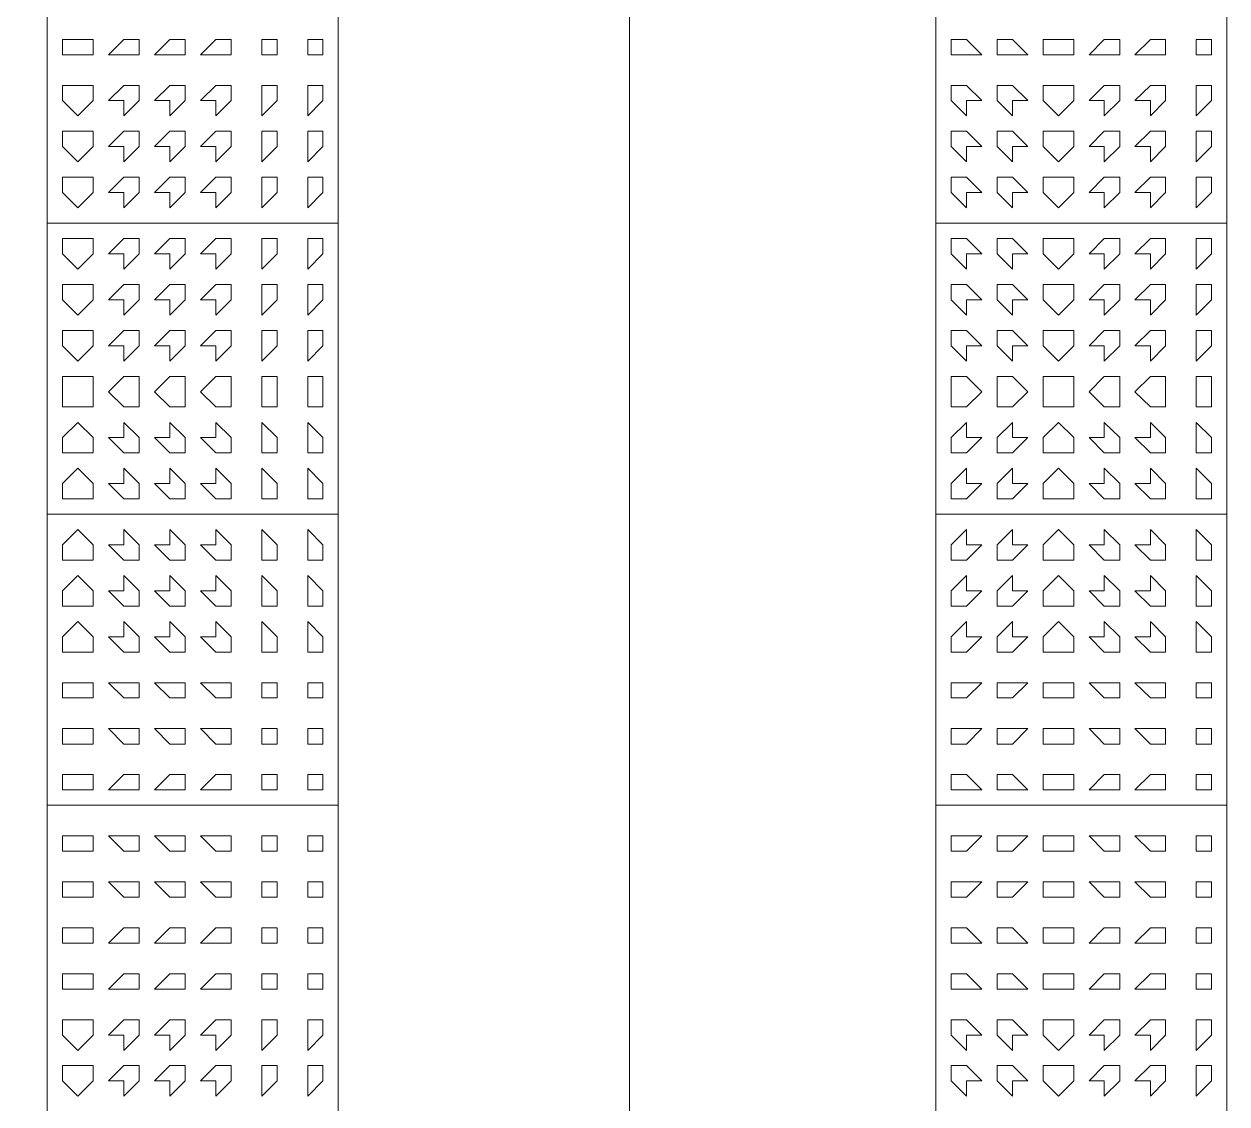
# Model space of a CAD drawing. Header units: millimetres. Extents: x -4011 to 126995, y -1911 to 106700.
# Drawn here: x 91780 to 93000, y 59044 to 60140 of the extents above; entities that cross this region are included whole.
import ezdxf

# ---------------------------------------------------------------- set-up
doc = ezdxf.new("R2010")
doc.units = ezdxf.units.MM
doc.layers.add('PDF_형상', color=7, linetype='Continuous')

msp = doc.modelspace()

# ---------------------------------------------------------------- linework, layer by layer
at = {"layer": 'PDF_형상', "lineweight": 5}
msp.add_lwpolyline([(92393.8, 50378.2), (92393.8, 61740.9), (87854.9, 61740.9), (86456, 60932.6)], dxfattribs=at)
for points in [[(91803.1, 60233.2), (91803.1, 59937.8), (92098.4, 59937.8), (92098.4, 60233.2)], [(92704.7, 60233.2), (92704.7, 59937.8), (93000, 59937.8), (93000, 60233.2)], [(91849.7, 60108.8), (91849.7, 60124.3), (91834.2, 60124.3), (91818.7, 60124.3), (91818.7, 60108.8), (91834.2, 60108.8)], [(91896.4, 60108.8), (91896.4, 60124.3), (91880.8, 60124.3), (91865.3, 60108.8), (91880.8, 60108.8)], [(91943, 60108.8), (91943, 60124.3), (91927.5, 60124.3), (91911.9, 60108.8), (91927.5, 60108.8)], [(91989.6, 60108.8), (91989.6, 60124.3), (91974.1, 60124.3), (91958.5, 60108.8), (91974.1, 60108.8)], [(92036.3, 60108.8), (92036.3, 60124.3), (92020.7, 60124.3), (92020.7, 60108.8)], [(92082.9, 60108.8), (92082.9, 60124.3), (92067.4, 60124.3), (92067.4, 60108.8)], [(92751.3, 60108.8), (92735.7, 60124.3), (92720.2, 60124.3), (92720.2, 60108.8), (92735.7, 60108.8)], [(92797.9, 60108.8), (92782.4, 60124.3), (92766.8, 60124.3), (92766.8, 60108.8), (92782.4, 60108.8)], [(92844.6, 60108.8), (92844.6, 60124.3), (92829, 60124.3), (92813.5, 60124.3), (92813.5, 60108.8), (92829, 60108.8)], [(92891.2, 60108.8), (92891.2, 60124.3), (92875.6, 60124.3), (92860.1, 60108.8), (92875.6, 60108.8)], [(92937.8, 60108.8), (92937.8, 60124.3), (92922.3, 60124.3), (92906.7, 60108.8), (92922.3, 60108.8)], [(92984.5, 60108.8), (92984.5, 60124.3), (92968.9, 60124.3), (92968.9, 60108.8)], [(91849.7, 60062.2), (91849.7, 60077.7), (91834.2, 60077.7), (91818.7, 60077.7), (91818.7, 60062.2), (91834.2, 60046.6)], [(91896.4, 60062.2), (91896.4, 60077.7), (91880.8, 60077.7), (91865.3, 60062.2), (91880.8, 60062.2), (91880.8, 60046.6)], [(91943, 60062.2), (91943, 60077.7), (91927.5, 60077.7), (91911.9, 60062.2), (91927.5, 60062.2), (91927.5, 60046.6)], [(91989.6, 60062.2), (91989.6, 60077.7), (91974.1, 60077.7), (91958.5, 60062.2), (91974.1, 60062.2), (91974.1, 60046.6)], [(92036.3, 60062.2), (92036.3, 60077.7), (92020.7, 60077.7), (92020.7, 60062.2), (92020.7, 60046.6)], [(92082.9, 60062.2), (92082.9, 60077.7), (92067.4, 60077.7), (92067.4, 60062.2), (92067.4, 60046.6)], [(92751.3, 60062.2), (92735.7, 60077.7), (92720.2, 60077.7), (92720.2, 60062.2), (92735.7, 60046.6), (92735.7, 60062.2)], [(92797.9, 60062.2), (92782.4, 60077.7), (92766.8, 60077.7), (92766.8, 60062.2), (92782.4, 60046.6), (92782.4, 60062.2)], [(92844.6, 60062.2), (92844.6, 60077.7), (92829, 60077.7), (92813.5, 60077.7), (92813.5, 60062.2), (92829, 60046.6)], [(92891.2, 60062.2), (92891.2, 60077.7), (92875.6, 60077.7), (92860.1, 60062.2), (92875.6, 60062.2), (92875.6, 60046.6)], [(92937.8, 60062.2), (92937.8, 60077.7), (92922.3, 60077.7), (92906.7, 60062.2), (92922.3, 60062.2), (92922.3, 60046.6)], [(92984.5, 60062.2), (92984.5, 60077.7), (92968.9, 60077.7), (92968.9, 60062.2), (92968.9, 60046.6)], [(91849.7, 60015.5), (91849.7, 60031.1), (91834.2, 60031.1), (91818.7, 60031.1), (91818.7, 60015.5), (91834.2, 60000)], [(91896.4, 60015.5), (91896.4, 60031.1), (91880.8, 60031.1), (91865.3, 60015.5), (91880.8, 60015.5), (91880.8, 60000)], [(91943, 60015.5), (91943, 60031.1), (91927.5, 60031.1), (91911.9, 60015.5), (91927.5, 60015.5), (91927.5, 60000)], [(91989.6, 60015.5), (91989.6, 60031.1), (91974.1, 60031.1), (91958.5, 60015.5), (91974.1, 60015.5), (91974.1, 60000)], [(92036.3, 60015.5), (92036.3, 60031.1), (92020.7, 60031.1), (92020.7, 60015.5), (92020.7, 60000)], [(92082.9, 60015.5), (92082.9, 60031.1), (92067.4, 60031.1), (92067.4, 60015.5), (92067.4, 60000)], [(92751.3, 60015.5), (92735.7, 60031.1), (92720.2, 60031.1), (92720.2, 60015.5), (92735.7, 60000), (92735.7, 60015.5)], [(92797.9, 60015.5), (92782.4, 60031.1), (92766.8, 60031.1), (92766.8, 60015.5), (92782.4, 60000), (92782.4, 60015.5)], [(92844.6, 60015.5), (92844.6, 60031.1), (92829, 60031.1), (92813.5, 60031.1), (92813.5, 60015.5), (92829, 60000)], [(92891.2, 60015.5), (92891.2, 60031.1), (92875.6, 60031.1), (92860.1, 60015.5), (92875.6, 60015.5), (92875.6, 60000)], [(92937.8, 60015.5), (92937.8, 60031.1), (92922.3, 60031.1), (92906.7, 60015.5), (92922.3, 60015.5), (92922.3, 60000)], [(92984.5, 60015.5), (92984.5, 60031.1), (92968.9, 60031.1), (92968.9, 60015.5), (92968.9, 60000)], [(91849.7, 59968.9), (91849.7, 59984.5), (91834.2, 59984.5), (91818.7, 59984.5), (91818.7, 59968.9), (91834.2, 59953.4)], [(91896.4, 59968.9), (91896.4, 59984.5), (91880.8, 59984.5), (91865.3, 59968.9), (91880.8, 59968.9), (91880.8, 59953.4)], [(91943, 59968.9), (91943, 59984.5), (91927.5, 59984.5), (91911.9, 59968.9), (91927.5, 59968.9), (91927.5, 59953.4)], [(91989.6, 59968.9), (91989.6, 59984.5), (91974.1, 59984.5), (91958.5, 59968.9), (91974.1, 59968.9), (91974.1, 59953.4)], [(92036.3, 59968.9), (92036.3, 59984.5), (92020.7, 59984.5), (92020.7, 59968.9), (92020.7, 59953.4)], [(92082.9, 59968.9), (92082.9, 59984.5), (92067.4, 59984.5), (92067.4, 59968.9), (92067.4, 59953.4)], [(92751.3, 59968.9), (92735.7, 59984.5), (92720.2, 59984.5), (92720.2, 59968.9), (92735.7, 59953.4), (92735.7, 59968.9)], [(92797.9, 59968.9), (92782.4, 59984.5), (92766.8, 59984.5), (92766.8, 59968.9), (92782.4, 59953.4), (92782.4, 59968.9)], [(92844.6, 59968.9), (92844.6, 59984.5), (92829, 59984.5), (92813.5, 59984.5), (92813.5, 59968.9), (92829, 59953.4)], [(92891.2, 59968.9), (92891.2, 59984.5), (92875.6, 59984.5), (92860.1, 59968.9), (92875.6, 59968.9), (92875.6, 59953.4)], [(92937.8, 59968.9), (92937.8, 59984.5), (92922.3, 59984.5), (92906.7, 59968.9), (92922.3, 59968.9), (92922.3, 59953.4)], [(92984.5, 59968.9), (92984.5, 59984.5), (92968.9, 59984.5), (92968.9, 59968.9), (92968.9, 59953.4)], [(91803.1, 59937.8), (91803.1, 59642.5), (92098.4, 59642.5), (92098.4, 59937.8)], [(92704.7, 59937.8), (92704.7, 59642.5), (93000, 59642.5), (93000, 59937.8)], [(91849.7, 59906.7), (91849.7, 59922.3), (91834.2, 59922.3), (91818.7, 59922.3), (91818.7, 59906.7), (91834.2, 59891.2)], [(91896.4, 59906.7), (91896.4, 59922.3), (91880.8, 59922.3), (91865.3, 59906.7), (91880.8, 59906.7), (91880.8, 59891.2)], [(91943, 59906.7), (91943, 59922.3), (91927.5, 59922.3), (91911.9, 59906.7), (91927.5, 59906.7), (91927.5, 59891.2)], [(91989.6, 59906.7), (91989.6, 59922.3), (91974.1, 59922.3), (91958.5, 59906.7), (91974.1, 59906.7), (91974.1, 59891.2)], [(92036.3, 59906.7), (92036.3, 59922.3), (92020.7, 59922.3), (92020.7, 59906.7), (92020.7, 59891.2)], [(92082.9, 59906.7), (92082.9, 59922.3), (92067.4, 59922.3), (92067.4, 59906.7), (92067.4, 59891.2)], [(92751.3, 59906.7), (92735.7, 59922.3), (92720.2, 59922.3), (92720.2, 59906.7), (92735.7, 59891.2), (92735.7, 59906.7)], [(92797.9, 59906.7), (92782.4, 59922.3), (92766.8, 59922.3), (92766.8, 59906.7), (92782.4, 59891.2), (92782.4, 59906.7)], [(92844.6, 59906.7), (92844.6, 59922.3), (92829, 59922.3), (92813.5, 59922.3), (92813.5, 59906.7), (92829, 59891.2)], [(92891.2, 59906.7), (92891.2, 59922.3), (92875.6, 59922.3), (92860.1, 59906.7), (92875.6, 59906.7), (92875.6, 59891.2)], [(92937.8, 59906.7), (92937.8, 59922.3), (92922.3, 59922.3), (92906.7, 59906.7), (92922.3, 59906.7), (92922.3, 59891.2)], [(92984.5, 59906.7), (92984.5, 59922.3), (92968.9, 59922.3), (92968.9, 59906.7), (92968.9, 59891.2)], [(91849.7, 59860.1), (91849.7, 59875.6), (91834.2, 59875.6), (91818.7, 59875.6), (91818.7, 59860.1), (91834.2, 59844.6)], [(91896.4, 59860.1), (91896.4, 59875.6), (91880.8, 59875.6), (91865.3, 59860.1), (91880.8, 59860.1), (91880.8, 59844.6)], [(91943, 59860.1), (91943, 59875.6), (91927.5, 59875.6), (91911.9, 59860.1), (91927.5, 59860.1), (91927.5, 59844.6)], [(91989.6, 59860.1), (91989.6, 59875.6), (91974.1, 59875.6), (91958.5, 59860.1), (91974.1, 59860.1), (91974.1, 59844.6)], [(92036.3, 59860.1), (92036.3, 59875.6), (92020.7, 59875.6), (92020.7, 59860.1), (92020.7, 59844.6)], [(92082.9, 59860.1), (92082.9, 59875.6), (92067.4, 59875.6), (92067.4, 59860.1), (92067.4, 59844.6)], [(92751.3, 59860.1), (92735.7, 59875.6), (92720.2, 59875.6), (92720.2, 59860.1), (92735.7, 59844.6), (92735.7, 59860.1)], [(92797.9, 59860.1), (92782.4, 59875.6), (92766.8, 59875.6), (92766.8, 59860.1), (92782.4, 59844.6), (92782.4, 59860.1)], [(92844.6, 59860.1), (92844.6, 59875.6), (92829, 59875.6), (92813.5, 59875.6), (92813.5, 59860.1), (92829, 59844.6)], [(92891.2, 59860.1), (92891.2, 59875.6), (92875.6, 59875.6), (92860.1, 59860.1), (92875.6, 59860.1), (92875.6, 59844.6)], [(92937.8, 59860.1), (92937.8, 59875.6), (92922.3, 59875.6), (92906.7, 59860.1), (92922.3, 59860.1), (92922.3, 59844.6)], [(92984.5, 59860.1), (92984.5, 59875.6), (92968.9, 59875.6), (92968.9, 59860.1), (92968.9, 59844.6)], [(91849.7, 59813.5), (91849.7, 59829), (91834.2, 59829), (91818.7, 59829), (91818.7, 59813.5), (91834.2, 59797.9)], [(91896.4, 59813.5), (91896.4, 59829), (91880.8, 59829), (91865.3, 59813.5), (91880.8, 59813.5), (91880.8, 59797.9)], [(91943, 59813.5), (91943, 59829), (91927.5, 59829), (91911.9, 59813.5), (91927.5, 59813.5), (91927.5, 59797.9)], [(91989.6, 59813.5), (91989.6, 59829), (91974.1, 59829), (91958.5, 59813.5), (91974.1, 59813.5), (91974.1, 59797.9)], [(92036.3, 59813.5), (92036.3, 59829), (92020.7, 59829), (92020.7, 59813.5), (92020.7, 59797.9)], [(92082.9, 59813.5), (92082.9, 59829), (92067.4, 59829), (92067.4, 59813.5), (92067.4, 59797.9)], [(92751.3, 59813.5), (92735.7, 59829), (92720.2, 59829), (92720.2, 59813.5), (92735.7, 59797.9), (92735.7, 59813.5)], [(92797.9, 59813.5), (92782.4, 59829), (92766.8, 59829), (92766.8, 59813.5), (92782.4, 59797.9), (92782.4, 59813.5)], [(92844.6, 59813.5), (92844.6, 59829), (92829, 59829), (92813.5, 59829), (92813.5, 59813.5), (92829, 59797.9)], [(92891.2, 59813.5), (92891.2, 59829), (92875.6, 59829), (92860.1, 59813.5), (92875.6, 59813.5), (92875.6, 59797.9)], [(92937.8, 59813.5), (92937.8, 59829), (92922.3, 59829), (92906.7, 59813.5), (92922.3, 59813.5), (92922.3, 59797.9)], [(92984.5, 59813.5), (92984.5, 59829), (92968.9, 59829), (92968.9, 59813.5), (92968.9, 59797.9)], [(91849.7, 59766.8), (91849.7, 59782.4), (91834.2, 59782.4), (91818.7, 59782.4), (91818.7, 59766.8), (91818.7, 59751.3), (91834.2, 59751.3), (91849.7, 59751.3)], [(91896.4, 59766.8), (91896.4, 59782.4), (91880.8, 59782.4), (91865.3, 59766.8), (91880.8, 59751.3), (91896.4, 59751.3)], [(91943, 59766.8), (91943, 59782.4), (91927.5, 59782.4), (91911.9, 59766.8), (91927.5, 59751.3), (91943, 59751.3)], [(91989.6, 59766.8), (91989.6, 59782.4), (91974.1, 59782.4), (91958.5, 59766.8), (91974.1, 59751.3), (91989.6, 59751.3)], [(92036.3, 59766.8), (92036.3, 59782.4), (92020.7, 59782.4), (92020.7, 59766.8), (92020.7, 59751.3), (92036.3, 59751.3)], [(92082.9, 59766.8), (92082.9, 59782.4), (92067.4, 59782.4), (92067.4, 59766.8), (92067.4, 59751.3), (92082.9, 59751.3)], [(92751.3, 59766.8), (92735.7, 59782.4), (92720.2, 59782.4), (92720.2, 59766.8), (92720.2, 59751.3), (92735.7, 59751.3)], [(92797.9, 59766.8), (92782.4, 59782.4), (92766.8, 59782.4), (92766.8, 59766.8), (92766.8, 59751.3), (92782.4, 59751.3)], [(92844.6, 59766.8), (92844.6, 59782.4), (92829, 59782.4), (92813.5, 59782.4), (92813.5, 59766.8), (92813.5, 59751.3), (92829, 59751.3), (92844.6, 59751.3)], [(92891.2, 59766.8), (92891.2, 59782.4), (92875.6, 59782.4), (92860.1, 59766.8), (92875.6, 59751.3), (92891.2, 59751.3)], [(92937.8, 59766.8), (92937.8, 59782.4), (92922.3, 59782.4), (92906.7, 59766.8), (92922.3, 59751.3), (92937.8, 59751.3)], [(92984.5, 59766.8), (92984.5, 59782.4), (92968.9, 59782.4), (92968.9, 59766.8), (92968.9, 59751.3), (92984.5, 59751.3)], [(91849.7, 59720.2), (91834.2, 59735.7), (91818.7, 59720.2), (91818.7, 59704.7), (91834.2, 59704.7), (91849.7, 59704.7)], [(91896.4, 59720.2), (91880.8, 59735.7), (91880.8, 59720.2), (91865.3, 59720.2), (91880.8, 59704.7), (91896.4, 59704.7)], [(91943, 59720.2), (91927.5, 59735.7), (91927.5, 59720.2), (91911.9, 59720.2), (91927.5, 59704.7), (91943, 59704.7)], [(91989.6, 59720.2), (91974.1, 59735.7), (91974.1, 59720.2), (91958.5, 59720.2), (91974.1, 59704.7), (91989.6, 59704.7)], [(92036.3, 59720.2), (92020.7, 59735.7), (92020.7, 59720.2), (92020.7, 59704.7), (92036.3, 59704.7)], [(92082.9, 59720.2), (92067.4, 59735.7), (92067.4, 59720.2), (92067.4, 59704.7), (92082.9, 59704.7)], [(92751.3, 59720.2), (92735.7, 59720.2), (92735.7, 59735.7), (92720.2, 59720.2), (92720.2, 59704.7), (92735.7, 59704.7)], [(92797.9, 59720.2), (92782.4, 59720.2), (92782.4, 59735.7), (92766.8, 59720.2), (92766.8, 59704.7), (92782.4, 59704.7)], [(92844.6, 59720.2), (92829, 59735.7), (92813.5, 59720.2), (92813.5, 59704.7), (92829, 59704.7), (92844.6, 59704.7)], [(92891.2, 59720.2), (92875.6, 59735.7), (92875.6, 59720.2), (92860.1, 59720.2), (92875.6, 59704.7), (92891.2, 59704.7)], [(92937.8, 59720.2), (92922.3, 59735.7), (92922.3, 59720.2), (92906.7, 59720.2), (92922.3, 59704.7), (92937.8, 59704.7)], [(92984.5, 59720.2), (92968.9, 59735.7), (92968.9, 59720.2), (92968.9, 59704.7), (92984.5, 59704.7)], [(91849.7, 59673.6), (91834.2, 59689.1), (91818.7, 59673.6), (91818.7, 59658), (91834.2, 59658), (91849.7, 59658)], [(91896.4, 59673.6), (91880.8, 59689.1), (91880.8, 59673.6), (91865.3, 59673.6), (91880.8, 59658), (91896.4, 59658)], [(91943, 59673.6), (91927.5, 59689.1), (91927.5, 59673.6), (91911.9, 59673.6), (91927.5, 59658), (91943, 59658)], [(91989.6, 59673.6), (91974.1, 59689.1), (91974.1, 59673.6), (91958.5, 59673.6), (91974.1, 59658), (91989.6, 59658)], [(92036.3, 59673.6), (92020.7, 59689.1), (92020.7, 59673.6), (92020.7, 59658), (92036.3, 59658)], [(92082.9, 59673.6), (92067.4, 59689.1), (92067.4, 59673.6), (92067.4, 59658), (92082.9, 59658)], [(92751.3, 59673.6), (92735.7, 59673.6), (92735.7, 59689.1), (92720.2, 59673.6), (92720.2, 59658), (92735.7, 59658)], [(92797.9, 59673.6), (92782.4, 59673.6), (92782.4, 59689.1), (92766.8, 59673.6), (92766.8, 59658), (92782.4, 59658)], [(92844.6, 59673.6), (92829, 59689.1), (92813.5, 59673.6), (92813.5, 59658), (92829, 59658), (92844.6, 59658)], [(92891.2, 59673.6), (92875.6, 59689.1), (92875.6, 59673.6), (92860.1, 59673.6), (92875.6, 59658), (92891.2, 59658)], [(92937.8, 59673.6), (92922.3, 59689.1), (92922.3, 59673.6), (92906.7, 59673.6), (92922.3, 59658), (92937.8, 59658)], [(92984.5, 59673.6), (92968.9, 59689.1), (92968.9, 59673.6), (92968.9, 59658), (92984.5, 59658)], [(91803.1, 59642.5), (91803.1, 59347.1), (92098.4, 59347.1), (92098.4, 59642.5)], [(92704.7, 59642.5), (92704.7, 59347.1), (93000, 59347.1), (93000, 59642.5)], [(91849.7, 59611.4), (91834.2, 59626.9), (91818.7, 59611.4), (91818.7, 59595.9), (91834.2, 59595.9), (91849.7, 59595.9)], [(91896.4, 59611.4), (91880.8, 59626.9), (91880.8, 59611.4), (91865.3, 59611.4), (91880.8, 59595.9), (91896.4, 59595.9)], [(91943, 59611.4), (91927.5, 59626.9), (91927.5, 59611.4), (91911.9, 59611.4), (91927.5, 59595.9), (91943, 59595.9)], [(91989.6, 59611.4), (91974.1, 59626.9), (91974.1, 59611.4), (91958.5, 59611.4), (91974.1, 59595.9), (91989.6, 59595.9)], [(92036.3, 59611.4), (92020.7, 59626.9), (92020.7, 59611.4), (92020.7, 59595.9), (92036.3, 59595.9)], [(92082.9, 59611.4), (92067.4, 59626.9), (92067.4, 59611.4), (92067.4, 59595.9), (92082.9, 59595.9)], [(92751.3, 59611.4), (92735.7, 59611.4), (92735.7, 59626.9), (92720.2, 59611.4), (92720.2, 59595.9), (92735.7, 59595.9)], [(92797.9, 59611.4), (92782.4, 59611.4), (92782.4, 59626.9), (92766.8, 59611.4), (92766.8, 59595.9), (92782.4, 59595.9)], [(92844.6, 59611.4), (92829, 59626.9), (92813.5, 59611.4), (92813.5, 59595.9), (92829, 59595.9), (92844.6, 59595.9)], [(92891.2, 59611.4), (92875.6, 59626.9), (92875.6, 59611.4), (92860.1, 59611.4), (92875.6, 59595.9), (92891.2, 59595.9)], [(92937.8, 59611.4), (92922.3, 59626.9), (92922.3, 59611.4), (92906.7, 59611.4), (92922.3, 59595.9), (92937.8, 59595.9)], [(92984.5, 59611.4), (92968.9, 59626.9), (92968.9, 59611.4), (92968.9, 59595.9), (92984.5, 59595.9)], [(91849.7, 59564.8), (91834.2, 59580.3), (91818.7, 59564.8), (91818.7, 59549.2), (91834.2, 59549.2), (91849.7, 59549.2)], [(91896.4, 59564.8), (91880.8, 59580.3), (91880.8, 59564.8), (91865.3, 59564.8), (91880.8, 59549.2), (91896.4, 59549.2)], [(91943, 59564.8), (91927.5, 59580.3), (91927.5, 59564.8), (91911.9, 59564.8), (91927.5, 59549.2), (91943, 59549.2)], [(91989.6, 59564.8), (91974.1, 59580.3), (91974.1, 59564.8), (91958.5, 59564.8), (91974.1, 59549.2), (91989.6, 59549.2)], [(92036.3, 59564.8), (92020.7, 59580.3), (92020.7, 59564.8), (92020.7, 59549.2), (92036.3, 59549.2)], [(92082.9, 59564.8), (92067.4, 59580.3), (92067.4, 59564.8), (92067.4, 59549.2), (92082.9, 59549.2)], [(92751.3, 59564.8), (92735.7, 59564.8), (92735.7, 59580.3), (92720.2, 59564.8), (92720.2, 59549.2), (92735.7, 59549.2)], [(92797.9, 59564.8), (92782.4, 59564.8), (92782.4, 59580.3), (92766.8, 59564.8), (92766.8, 59549.2), (92782.4, 59549.2)], [(92844.6, 59564.8), (92829, 59580.3), (92813.5, 59564.8), (92813.5, 59549.2), (92829, 59549.2), (92844.6, 59549.2)], [(92891.2, 59564.8), (92875.6, 59580.3), (92875.6, 59564.8), (92860.1, 59564.8), (92875.6, 59549.2), (92891.2, 59549.2)], [(92937.8, 59564.8), (92922.3, 59580.3), (92922.3, 59564.8), (92906.7, 59564.8), (92922.3, 59549.2), (92937.8, 59549.2)], [(92984.5, 59564.8), (92968.9, 59580.3), (92968.9, 59564.8), (92968.9, 59549.2), (92984.5, 59549.2)], [(91849.7, 59518.1), (91834.2, 59533.7), (91818.7, 59518.1), (91818.7, 59502.6), (91834.2, 59502.6), (91849.7, 59502.6)], [(91896.4, 59518.1), (91880.8, 59533.7), (91880.8, 59518.1), (91865.3, 59518.1), (91880.8, 59502.6), (91896.4, 59502.6)], [(91943, 59518.1), (91927.5, 59533.7), (91927.5, 59518.1), (91911.9, 59518.1), (91927.5, 59502.6), (91943, 59502.6)], [(91989.6, 59518.1), (91974.1, 59533.7), (91974.1, 59518.1), (91958.5, 59518.1), (91974.1, 59502.6), (91989.6, 59502.6)], [(92036.3, 59518.1), (92020.7, 59533.7), (92020.7, 59518.1), (92020.7, 59502.6), (92036.3, 59502.6)], [(92082.9, 59518.1), (92067.4, 59533.7), (92067.4, 59518.1), (92067.4, 59502.6), (92082.9, 59502.6)], [(92751.3, 59518.1), (92735.7, 59518.1), (92735.7, 59533.7), (92720.2, 59518.1), (92720.2, 59502.6), (92735.7, 59502.6)], [(92797.9, 59518.1), (92782.4, 59518.1), (92782.4, 59533.7), (92766.8, 59518.1), (92766.8, 59502.6), (92782.4, 59502.6)], [(92844.6, 59518.1), (92829, 59533.7), (92813.5, 59518.1), (92813.5, 59502.6), (92829, 59502.6), (92844.6, 59502.6)], [(92891.2, 59518.1), (92875.6, 59533.7), (92875.6, 59518.1), (92860.1, 59518.1), (92875.6, 59502.6), (92891.2, 59502.6)], [(92937.8, 59518.1), (92922.3, 59533.7), (92922.3, 59518.1), (92906.7, 59518.1), (92922.3, 59502.6), (92937.8, 59502.6)], [(92984.5, 59518.1), (92968.9, 59533.7), (92968.9, 59518.1), (92968.9, 59502.6), (92984.5, 59502.6)], [(91849.7, 59471.5), (91834.2, 59471.5), (91818.7, 59471.5), (91818.7, 59456), (91834.2, 59456), (91849.7, 59456)], [(91896.4, 59471.5), (91880.8, 59471.5), (91865.3, 59471.5), (91880.8, 59456), (91896.4, 59456)], [(91943, 59471.5), (91927.5, 59471.5), (91911.9, 59471.5), (91927.5, 59456), (91943, 59456)], [(91989.6, 59471.5), (91974.1, 59471.5), (91958.5, 59471.5), (91974.1, 59456), (91989.6, 59456)], [(92036.3, 59471.5), (92020.7, 59471.5), (92020.7, 59456), (92036.3, 59456)], [(92082.9, 59471.5), (92067.4, 59471.5), (92067.4, 59456), (92082.9, 59456)], [(92751.3, 59471.5), (92735.7, 59471.5), (92720.2, 59471.5), (92720.2, 59456), (92735.7, 59456)], [(92797.9, 59471.5), (92782.4, 59471.5), (92766.8, 59471.5), (92766.8, 59456), (92782.4, 59456)], [(92844.6, 59471.5), (92829, 59471.5), (92813.5, 59471.5), (92813.5, 59456), (92829, 59456), (92844.6, 59456)], [(92891.2, 59471.5), (92875.6, 59471.5), (92860.1, 59471.5), (92875.6, 59456), (92891.2, 59456)], [(92937.8, 59471.5), (92922.3, 59471.5), (92906.7, 59471.5), (92922.3, 59456), (92937.8, 59456)], [(92984.5, 59471.5), (92968.9, 59471.5), (92968.9, 59456), (92984.5, 59456)], [(91849.7, 59424.9), (91834.2, 59424.9), (91818.7, 59424.9), (91818.7, 59409.3), (91834.2, 59409.3), (91849.7, 59409.3)], [(91896.4, 59424.9), (91880.8, 59424.9), (91865.3, 59424.9), (91880.8, 59409.3), (91896.4, 59409.3)], [(91943, 59424.9), (91927.5, 59424.9), (91911.9, 59424.9), (91927.5, 59409.3), (91943, 59409.3)], [(91989.6, 59424.9), (91974.1, 59424.9), (91958.5, 59424.9), (91974.1, 59409.3), (91989.6, 59409.3)], [(92036.3, 59424.9), (92020.7, 59424.9), (92020.7, 59409.3), (92036.3, 59409.3)], [(92082.9, 59424.9), (92067.4, 59424.9), (92067.4, 59409.3), (92082.9, 59409.3)], [(92751.3, 59424.9), (92735.7, 59424.9), (92720.2, 59424.9), (92720.2, 59409.3), (92735.7, 59409.3)], [(92797.9, 59424.9), (92782.4, 59424.9), (92766.8, 59424.9), (92766.8, 59409.3), (92782.4, 59409.3)], [(92844.6, 59424.9), (92829, 59424.9), (92813.5, 59424.9), (92813.5, 59409.3), (92829, 59409.3), (92844.6, 59409.3)], [(92891.2, 59424.9), (92875.6, 59424.9), (92860.1, 59424.9), (92875.6, 59409.3), (92891.2, 59409.3)], [(92937.8, 59424.9), (92922.3, 59424.9), (92906.7, 59424.9), (92922.3, 59409.3), (92937.8, 59409.3)], [(92984.5, 59424.9), (92968.9, 59424.9), (92968.9, 59409.3), (92984.5, 59409.3)], [(91849.7, 59362.7), (91849.7, 59378.2), (91834.2, 59378.2), (91818.7, 59378.2), (91818.7, 59362.7), (91834.2, 59362.7)], [(91896.4, 59362.7), (91896.4, 59378.2), (91880.8, 59378.2), (91865.3, 59362.7), (91880.8, 59362.7)], [(91943, 59362.7), (91943, 59378.2), (91927.5, 59378.2), (91911.9, 59362.7), (91927.5, 59362.7)], [(91989.6, 59362.7), (91989.6, 59378.2), (91974.1, 59378.2), (91958.5, 59362.7), (91974.1, 59362.7)], [(92036.3, 59362.7), (92036.3, 59378.2), (92020.7, 59378.2), (92020.7, 59362.7)], [(92082.9, 59362.7), (92082.9, 59378.2), (92067.4, 59378.2), (92067.4, 59362.7)], [(92751.3, 59362.7), (92735.7, 59378.2), (92720.2, 59378.2), (92720.2, 59362.7), (92735.7, 59362.7)], [(92797.9, 59362.7), (92782.4, 59378.2), (92766.8, 59378.2), (92766.8, 59362.7), (92782.4, 59362.7)], [(92844.6, 59362.7), (92844.6, 59378.2), (92829, 59378.2), (92813.5, 59378.2), (92813.5, 59362.7), (92829, 59362.7)], [(92891.2, 59362.7), (92891.2, 59378.2), (92875.6, 59378.2), (92860.1, 59362.7), (92875.6, 59362.7)], [(92937.8, 59362.7), (92937.8, 59378.2), (92922.3, 59378.2), (92906.7, 59362.7), (92922.3, 59362.7)], [(92984.5, 59362.7), (92984.5, 59378.2), (92968.9, 59378.2), (92968.9, 59362.7)], [(91803.1, 59347.1), (91803.1, 59036.3), (92098.4, 59036.3), (92098.4, 59347.1)], [(92704.7, 59347.1), (92704.7, 59036.3), (93000, 59036.3), (93000, 59347.1)], [(91849.7, 59316.1), (91834.2, 59316.1), (91818.7, 59316.1), (91818.7, 59300.5), (91834.2, 59300.5), (91849.7, 59300.5)], [(91896.4, 59316.1), (91880.8, 59316.1), (91865.3, 59316.1), (91880.8, 59300.5), (91896.4, 59300.5)], [(91943, 59316.1), (91927.5, 59316.1), (91911.9, 59316.1), (91927.5, 59300.5), (91943, 59300.5)], [(91989.6, 59316.1), (91974.1, 59316.1), (91958.5, 59316.1), (91974.1, 59300.5), (91989.6, 59300.5)], [(92036.3, 59316.1), (92020.7, 59316.1), (92020.7, 59300.5), (92036.3, 59300.5)], [(92082.9, 59316.1), (92067.4, 59316.1), (92067.4, 59300.5), (92082.9, 59300.5)], [(92751.3, 59316.1), (92735.7, 59316.1), (92720.2, 59316.1), (92720.2, 59300.5), (92735.7, 59300.5)], [(92797.9, 59316.1), (92782.4, 59316.1), (92766.8, 59316.1), (92766.8, 59300.5), (92782.4, 59300.5)], [(92844.6, 59316.1), (92829, 59316.1), (92813.5, 59316.1), (92813.5, 59300.5), (92829, 59300.5), (92844.6, 59300.5)], [(92891.2, 59316.1), (92875.6, 59316.1), (92860.1, 59316.1), (92875.6, 59300.5), (92891.2, 59300.5)], [(92937.8, 59316.1), (92922.3, 59316.1), (92906.7, 59316.1), (92922.3, 59300.5), (92937.8, 59300.5)], [(92984.5, 59316.1), (92968.9, 59316.1), (92968.9, 59300.5), (92984.5, 59300.5)], [(91849.7, 59269.4), (91834.2, 59269.4), (91818.7, 59269.4), (91818.7, 59253.9), (91834.2, 59253.9), (91849.7, 59253.9)], [(91896.4, 59269.4), (91880.8, 59269.4), (91865.3, 59269.4), (91880.8, 59253.9), (91896.4, 59253.9)], [(91943, 59269.4), (91927.5, 59269.4), (91911.9, 59269.4), (91927.5, 59253.9), (91943, 59253.9)], [(91989.6, 59269.4), (91974.1, 59269.4), (91958.5, 59269.4), (91974.1, 59253.9), (91989.6, 59253.9)], [(92036.3, 59269.4), (92020.7, 59269.4), (92020.7, 59253.9), (92036.3, 59253.9)], [(92082.9, 59269.4), (92067.4, 59269.4), (92067.4, 59253.9), (92082.9, 59253.9)], [(92751.3, 59269.4), (92735.7, 59269.4), (92720.2, 59269.4), (92720.2, 59253.9), (92735.7, 59253.9)], [(92797.9, 59269.4), (92782.4, 59269.4), (92766.8, 59269.4), (92766.8, 59253.9), (92782.4, 59253.9)], [(92844.6, 59269.4), (92829, 59269.4), (92813.5, 59269.4), (92813.5, 59253.9), (92829, 59253.9), (92844.6, 59253.9)], [(92891.2, 59269.4), (92875.6, 59269.4), (92860.1, 59269.4), (92875.6, 59253.9), (92891.2, 59253.9)], [(92937.8, 59269.4), (92922.3, 59269.4), (92906.7, 59269.4), (92922.3, 59253.9), (92937.8, 59253.9)], [(92984.5, 59269.4), (92968.9, 59269.4), (92968.9, 59253.9), (92984.5, 59253.9)], [(91849.7, 59207.3), (91849.7, 59222.8), (91834.2, 59222.8), (91818.7, 59222.8), (91818.7, 59207.3), (91834.2, 59207.3)], [(91896.4, 59207.3), (91896.4, 59222.8), (91880.8, 59222.8), (91865.3, 59207.3), (91880.8, 59207.3)], [(91943, 59207.3), (91943, 59222.8), (91927.5, 59222.8), (91911.9, 59207.3), (91927.5, 59207.3)], [(91989.6, 59207.3), (91989.6, 59222.8), (91974.1, 59222.8), (91958.5, 59207.3), (91974.1, 59207.3)], [(92036.3, 59207.3), (92036.3, 59222.8), (92020.7, 59222.8), (92020.7, 59207.3)], [(92082.9, 59207.3), (92082.9, 59222.8), (92067.4, 59222.8), (92067.4, 59207.3)], [(92751.3, 59207.3), (92735.7, 59222.8), (92720.2, 59222.8), (92720.2, 59207.3), (92735.7, 59207.3)], [(92797.9, 59207.3), (92782.4, 59222.8), (92766.8, 59222.8), (92766.8, 59207.3), (92782.4, 59207.3)], [(92844.6, 59207.3), (92844.6, 59222.8), (92829, 59222.8), (92813.5, 59222.8), (92813.5, 59207.3), (92829, 59207.3)], [(92891.2, 59207.3), (92891.2, 59222.8), (92875.6, 59222.8), (92860.1, 59207.3), (92875.6, 59207.3)], [(92937.8, 59207.3), (92937.8, 59222.8), (92922.3, 59222.8), (92906.7, 59207.3), (92922.3, 59207.3)], [(92984.5, 59207.3), (92984.5, 59222.8), (92968.9, 59222.8), (92968.9, 59207.3)], [(91849.7, 59160.6), (91849.7, 59176.2), (91834.2, 59176.2), (91818.7, 59176.2), (91818.7, 59160.6), (91834.2, 59160.6)], [(91896.4, 59160.6), (91896.4, 59176.2), (91880.8, 59176.2), (91865.3, 59160.6), (91880.8, 59160.6)], [(91943, 59160.6), (91943, 59176.2), (91927.5, 59176.2), (91911.9, 59160.6), (91927.5, 59160.6)], [(91989.6, 59160.6), (91989.6, 59176.2), (91974.1, 59176.2), (91958.5, 59160.6), (91974.1, 59160.6)], [(92036.3, 59160.6), (92036.3, 59176.2), (92020.7, 59176.2), (92020.7, 59160.6)], [(92082.9, 59160.6), (92082.9, 59176.2), (92067.4, 59176.2), (92067.4, 59160.6)], [(92751.3, 59160.6), (92735.7, 59176.2), (92720.2, 59176.2), (92720.2, 59160.6), (92735.7, 59160.6)], [(92797.9, 59160.6), (92782.4, 59176.2), (92766.8, 59176.2), (92766.8, 59160.6), (92782.4, 59160.6)], [(92844.6, 59160.6), (92844.6, 59176.2), (92829, 59176.2), (92813.5, 59176.2), (92813.5, 59160.6), (92829, 59160.6)], [(92891.2, 59160.6), (92891.2, 59176.2), (92875.6, 59176.2), (92860.1, 59160.6), (92875.6, 59160.6)], [(92937.8, 59160.6), (92937.8, 59176.2), (92922.3, 59176.2), (92906.7, 59160.6), (92922.3, 59160.6)], [(92984.5, 59160.6), (92984.5, 59176.2), (92968.9, 59176.2), (92968.9, 59160.6)], [(91849.7, 59114), (91849.7, 59129.5), (91834.2, 59129.5), (91818.7, 59129.5), (91818.7, 59114), (91834.2, 59098.4)], [(91896.4, 59114), (91896.4, 59129.5), (91880.8, 59129.5), (91865.3, 59114), (91880.8, 59114), (91880.8, 59098.4)], [(91943, 59114), (91943, 59129.5), (91927.5, 59129.5), (91911.9, 59114), (91927.5, 59114), (91927.5, 59098.4)], [(91989.6, 59114), (91989.6, 59129.5), (91974.1, 59129.5), (91958.5, 59114), (91974.1, 59114), (91974.1, 59098.4)], [(92036.3, 59114), (92036.3, 59129.5), (92020.7, 59129.5), (92020.7, 59114), (92020.7, 59098.4)], [(92082.9, 59114), (92082.9, 59129.5), (92067.4, 59129.5), (92067.4, 59114), (92067.4, 59098.4)], [(92751.3, 59114), (92735.7, 59129.5), (92720.2, 59129.5), (92720.2, 59114), (92735.7, 59098.4), (92735.7, 59114)], [(92797.9, 59114), (92782.4, 59129.5), (92766.8, 59129.5), (92766.8, 59114), (92782.4, 59098.4), (92782.4, 59114)], [(92844.6, 59114), (92844.6, 59129.5), (92829, 59129.5), (92813.5, 59129.5), (92813.5, 59114), (92829, 59098.4)], [(92891.2, 59114), (92891.2, 59129.5), (92875.6, 59129.5), (92860.1, 59114), (92875.6, 59114), (92875.6, 59098.4)], [(92937.8, 59114), (92937.8, 59129.5), (92922.3, 59129.5), (92906.7, 59114), (92922.3, 59114), (92922.3, 59098.4)], [(92984.5, 59114), (92984.5, 59129.5), (92968.9, 59129.5), (92968.9, 59114), (92968.9, 59098.4)], [(91849.7, 59067.4), (91849.7, 59082.9), (91834.2, 59082.9), (91818.7, 59082.9), (91818.7, 59067.4), (91834.2, 59051.8)], [(91896.4, 59067.4), (91896.4, 59082.9), (91880.8, 59082.9), (91865.3, 59067.4), (91880.8, 59067.4), (91880.8, 59051.8)], [(91943, 59067.4), (91943, 59082.9), (91927.5, 59082.9), (91911.9, 59067.4), (91927.5, 59067.4), (91927.5, 59051.8)], [(91989.6, 59067.4), (91989.6, 59082.9), (91974.1, 59082.9), (91958.5, 59067.4), (91974.1, 59067.4), (91974.1, 59051.8)], [(92036.3, 59067.4), (92036.3, 59082.9), (92020.7, 59082.9), (92020.7, 59067.4), (92020.7, 59051.8)], [(92082.9, 59067.4), (92082.9, 59082.9), (92067.4, 59082.9), (92067.4, 59067.4), (92067.4, 59051.8)], [(92751.3, 59067.4), (92735.7, 59082.9), (92720.2, 59082.9), (92720.2, 59067.4), (92735.7, 59051.8), (92735.7, 59067.4)], [(92797.9, 59067.4), (92782.4, 59082.9), (92766.8, 59082.9), (92766.8, 59067.4), (92782.4, 59051.8), (92782.4, 59067.4)], [(92844.6, 59067.4), (92844.6, 59082.9), (92829, 59082.9), (92813.5, 59082.9), (92813.5, 59067.4), (92829, 59051.8)], [(92891.2, 59067.4), (92891.2, 59082.9), (92875.6, 59082.9), (92860.1, 59067.4), (92875.6, 59067.4), (92875.6, 59051.8)], [(92937.8, 59067.4), (92937.8, 59082.9), (92922.3, 59082.9), (92906.7, 59067.4), (92922.3, 59067.4), (92922.3, 59051.8)], [(92984.5, 59067.4), (92984.5, 59082.9), (92968.9, 59082.9), (92968.9, 59067.4), (92968.9, 59051.8)]]:
    msp.add_lwpolyline(points, close=True, dxfattribs=at)

doc.saveas('drawing.dxf')
